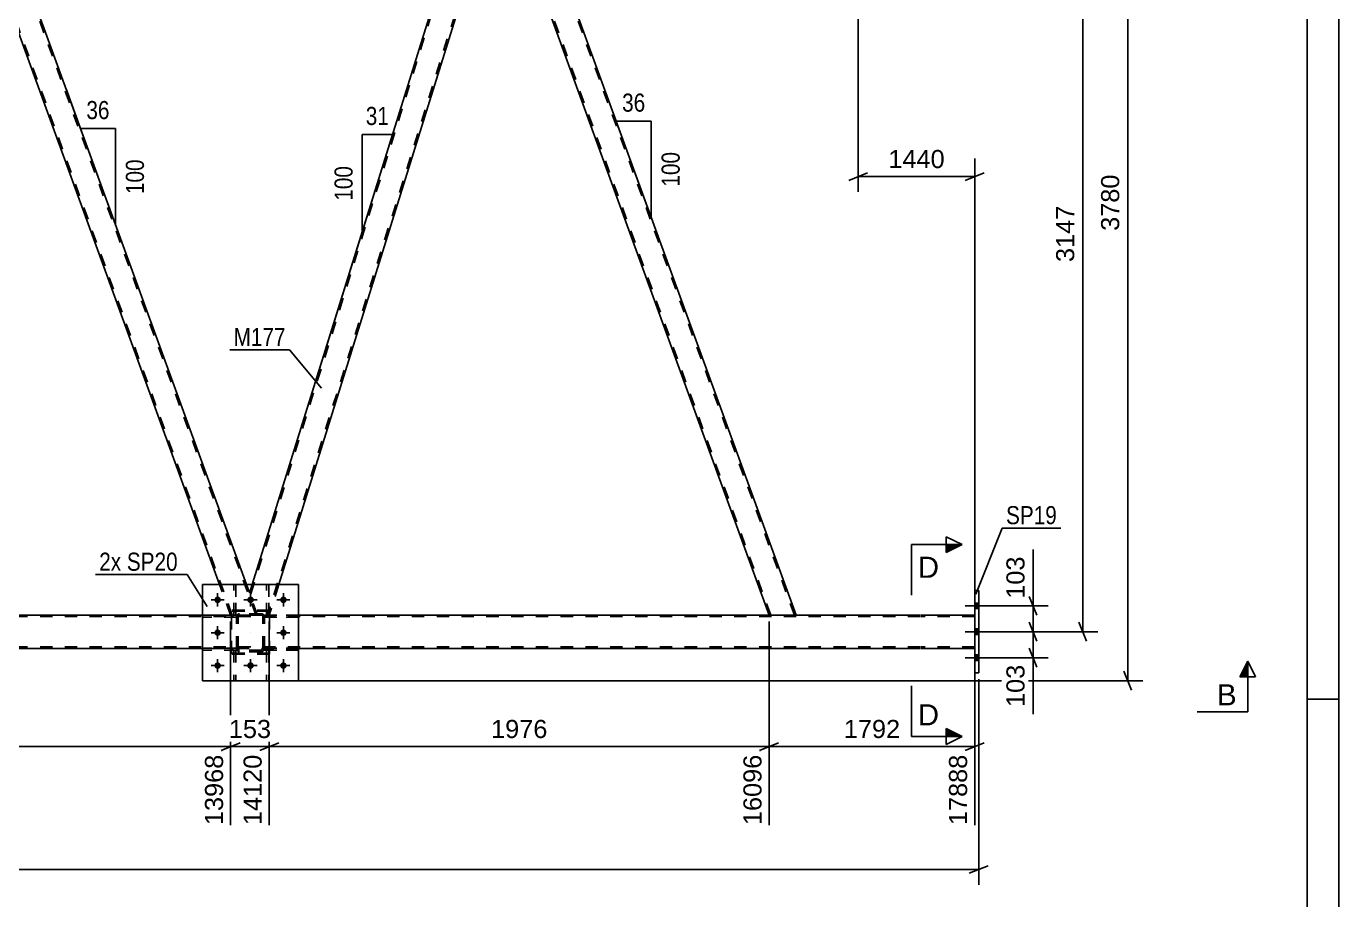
# Model space of a CAD drawing. Header units: millimetres. Extents: x 0 to 841, y 0 to 594.
# Drawn here: x 633.5 to 841, y 266.3 to 404.4 of the extents above; entities that cross this region are included whole.
import ezdxf

# ---------------------------------------------------------------- set-up
doc = ezdxf.new("R2010")
doc.units = ezdxf.units.MM
doc.linetypes.add('DXK_LINE_DOT2', pattern=[3.9198, 1.9599, -1.9599])
doc.linetypes.add('DXK_LINE_DOT3', pattern=[5.9187, 2.979, -0.9799, 0.9799, -0.9799])
doc.styles.add('Arial', font='ARIAL.TTF', dxfattribs={"height": 0.2})
doc.styles.add('Arial Narrow', font='ARIALN.TTF', dxfattribs={"height": 0.2})

# ---------------------------------------------------------------- blocks, each defined once
blk = doc.blocks.new('Unknown-318465150-1115')
at = {"color": 5, "linetype": 'Continuous'}
for p, q in [((841, 0), (841, 594)), ((836, 5), (836, 589)), ((841, 298), (836, 298))]:
    blk.add_line(p, q, dxfattribs=at)
blk = doc.blocks.new('Part-318465150-4425 - 4399')
at = {"color": 2, "linetype": 'Continuous'}
for p, q in [((711.08, 432.51), (706.82, 432.51)), ((755.2, 311.29), (711.08, 432.51)), ((750.94, 311.29), (708.37, 428.26))]:
    blk.add_line(p, q, dxfattribs=at)
at = {"color": 7, "linetype": 'DXK_LINE_DOT2'}
for p, q in [((706.82, 432.51), (708.37, 428.26)), ((751.2, 311.29), (707.08, 432.51)), ((707.08, 432.51), (707.1, 432.51)), ((754.94, 311.29), (710.82, 432.51)), ((755.2, 311.29), (750.94, 311.29))]:
    blk.add_line(p, q, dxfattribs=at)
blk = doc.blocks.new('Part-318465150-4430 - 4399')
at = {"color": 2, "linetype": 'Continuous'}
for p, q in [((625.94, 432.51), (621.69, 432.51)), ((625.94, 432.51), (668.31, 316.1)), ((664.05, 316.1), (623.23, 428.26))]:
    blk.add_line(p, q, dxfattribs=at)
at = {"color": 7, "linetype": 'DXK_LINE_DOT2'}
for p, q in [((621.69, 432.51), (623.23, 428.26)), ((666.06, 311.29), (621.94, 432.51)), ((621.94, 432.51), (621.96, 432.51)), ((669.81, 311.29), (625.69, 432.51)), ((665.81, 311.29), (664.05, 316.1)), ((670.06, 311.29), (668.31, 316.1)), ((670.06, 311.29), (665.81, 311.29))]:
    blk.add_line(p, q, dxfattribs=at)
blk = doc.blocks.new('Part-318465150-4440 - 4399')
at = {"color": 2, "linetype": 'Continuous'}
for p, q in [((783.44, 302.15), (783.44, 315.15)), ((783.44, 315.15), (784.08, 315.15)), ((784.08, 315.15), (784.08, 302.15)), ((784.08, 302.15), (783.44, 302.15))]:
    blk.add_line(p, q, dxfattribs=at)
blk = doc.blocks.new('Part-318465150-4455 - 4399')
at = {"color": 7, "linetype": 'DXK_LINE_DOT2'}
for p, q in [((705.75, 432.51), (668.94, 314.39)), ((708.23, 428.63), (671.66, 311.29)), ((669.22, 316.1), (668.8, 314.76)), ((673.41, 316.1), (671.91, 311.29)), ((670.06, 311.29), (668.8, 314.76)), ((671.91, 311.29), (670.06, 311.29))]:
    blk.add_line(p, q, dxfattribs=at)
at = {"color": 2, "linetype": 'Continuous'}
for p, q in [((705.5, 432.51), (669.22, 316.1)), ((706.82, 432.51), (705.5, 432.51)), ((708.37, 428.26), (706.82, 432.51)), ((708.37, 428.26), (673.41, 316.1))]:
    blk.add_line(p, q, dxfattribs=at)
blk = doc.blocks.new('Part-318465150-4522 - 4399')
at = {"color": 7, "linetype": 'DXK_LINE_DOT2'}
for p, q in [((666.75, 306.07), (661.35, 306.07)), ((661.35, 305.75), (661.35, 306.07)), ((666.75, 305.75), (661.35, 305.75)), ((666.15, 305.75), (666.15, 306.07)), ((666.75, 306.07), (666.75, 305.75))]:
    blk.add_line(p, q, dxfattribs=at)
blk = doc.blocks.new('Part-318465150-4523 - 4399')
at = {"color": 2, "linetype": 'Continuous'}
for p, q in [((671.5, 316.1), (671.5, 316.11)), ((671.82, 316.11), (671.5, 316.11)), ((671.82, 316.1), (671.82, 316.11))]:
    blk.add_line(p, q, dxfattribs=at)
at = {"color": 7, "linetype": 'DXK_LINE_DOT2'}
for p, q in [((671.5, 311.26), (671.5, 316.1)), ((671.82, 311.26), (671.82, 316.1)), ((671.5, 311.86), (671.82, 311.86)), ((671.82, 311.26), (671.5, 311.26))]:
    blk.add_line(p, q, dxfattribs=at)
blk = doc.blocks.new('Part-318465150-4524 - 4399')
at = {"color": 2, "linetype": 'Continuous'}
for p, q in [((666.3, 316.1), (666.3, 316.11)), ((666.62, 316.11), (666.3, 316.11)), ((666.62, 316.1), (666.62, 316.11))]:
    blk.add_line(p, q, dxfattribs=at)
at = {"color": 7, "linetype": 'DXK_LINE_DOT2'}
for p, q in [((666.3, 311.26), (666.3, 316.1)), ((666.62, 311.26), (666.62, 316.1)), ((666.3, 311.86), (666.62, 311.86)), ((666.62, 311.26), (666.3, 311.26))]:
    blk.add_line(p, q, dxfattribs=at)
blk = doc.blocks.new('Part-318465150-4525 - 4399')
at = {"color": 7, "linetype": 'DXK_LINE_DOT2'}
for p, q in [((671.82, 305.74), (671.5, 305.74)), ((671.5, 305.74), (671.5, 300.91)), ((671.5, 305.14), (671.82, 305.14)), ((671.82, 305.74), (671.82, 300.91)), ((671.5, 300.91), (671.82, 300.91))]:
    blk.add_line(p, q, dxfattribs=at)
blk = doc.blocks.new('Part-318465150-4526 - 4399')
at = {"color": 7, "linetype": 'DXK_LINE_DOT2'}
for p, q in [((666.62, 305.74), (666.3, 305.74)), ((666.3, 305.74), (666.3, 300.91)), ((666.3, 305.14), (666.62, 305.14)), ((666.62, 305.74), (666.62, 300.91)), ((666.3, 300.91), (666.62, 300.91))]:
    blk.add_line(p, q, dxfattribs=at)
blk = doc.blocks.new('Part-318465150-4527 - 4399')
at = {"color": 7, "linetype": 'DXK_LINE_DOT2'}
for p, q in [((667.04, 311.47), (667.23, 311.5)), ((667.23, 311.5), (667.04, 311.47)), ((667.13, 311.25), (667.23, 311.26)), ((670.67, 311.5), (667.23, 311.5)), ((667.23, 311.26), (670.67, 311.26)), ((670.67, 311.5), (670.85, 311.47)), ((670.85, 311.47), (670.67, 311.5)), ((670.67, 311.26), (670.76, 311.25)), ((666.75, 311.02), (666.78, 311.21)), ((666.78, 311.21), (666.75, 311.02)), ((666.75, 305.98), (666.75, 311.02)), ((666.99, 311.02), (667, 311.12)), ((666.99, 305.98), (666.99, 311.02)), ((667, 311.12), (667.06, 311.19)), ((667.06, 311.19), (667.13, 311.25)), ((670.76, 311.25), (670.84, 311.19)), ((670.84, 311.19), (670.89, 311.12)), ((670.89, 311.12), (670.91, 311.02)), ((670.91, 305.98), (670.91, 311.02)), ((671.11, 311.21), (671.15, 311.02)), ((671.15, 311.02), (671.11, 311.21)), ((671.15, 305.98), (671.15, 311.02)), ((666.78, 305.8), (666.75, 305.98)), ((666.75, 305.98), (666.78, 305.8)), ((667, 305.89), (666.99, 305.98)), ((667.06, 305.81), (667, 305.89)), ((667.23, 305.5), (667.04, 305.54)), ((667.04, 305.54), (667.23, 305.5)), ((667.13, 305.76), (667.06, 305.81)), ((667.23, 305.74), (667.13, 305.76)), ((670.67, 305.74), (667.23, 305.74)), ((670.67, 305.5), (667.23, 305.5)), ((670.76, 305.76), (670.67, 305.74)), ((670.85, 305.54), (670.67, 305.5)), ((670.67, 305.5), (670.85, 305.54)), ((670.84, 305.81), (670.76, 305.76)), ((670.89, 305.89), (670.84, 305.81)), ((670.91, 305.98), (670.89, 305.89)), ((671.15, 305.98), (671.11, 305.8)), ((671.11, 305.8), (671.15, 305.98))]:
    blk.add_line(p, q, dxfattribs=at)
at = {"color": 7, "linetype": 'DXK_LINE_DOT3'}
blk.add_line((668.95, 308.5), (668.95, 308.5), dxfattribs=at)
at = {"color": 7, "linetype": 'DXK_LINE_DOT2'}
for centre, start, end in [((667.23, 311.02), 112.5, 157.5), ((667.23, 311.02), 112.5, 157.5), ((670.67, 311.02), 22.5, 67.5), ((670.67, 311.02), 22.5, 67.5), ((667.23, 305.98), 202.5, 247.5), ((667.23, 305.98), 202.5, 247.5), ((670.67, 305.98), 292.5, 337.5), ((670.67, 305.98), 292.5, 337.5)]:
    blk.add_arc(centre, 0.48, start, end, dxfattribs=at)
blk = doc.blocks.new('Part-318465150-4542 - 4399')
at = {"color": 7, "linetype": 'DXK_LINE_DOT2'}
for p, q in [((671.5, 305.74), (671.82, 305.74)), ((671.5, 305.74), (671.5, 300.91)), ((671.5, 305.14), (671.82, 305.14)), ((671.82, 305.74), (671.82, 300.91)), ((671.82, 300.91), (671.5, 300.91))]:
    blk.add_line(p, q, dxfattribs=at)
blk = doc.blocks.new('Part-318465150-4543 - 4399')
at = {"color": 7, "linetype": 'DXK_LINE_DOT2'}
for p, q in [((666.3, 305.74), (666.62, 305.74)), ((666.3, 305.74), (666.3, 300.91)), ((666.3, 305.14), (666.62, 305.14)), ((666.62, 305.74), (666.62, 300.91)), ((666.62, 300.91), (666.3, 300.91))]:
    blk.add_line(p, q, dxfattribs=at)
blk = doc.blocks.new('Part-318465150-4544 - 4399')
at = {"color": 7, "linetype": 'DXK_LINE_DOT2'}
for p, q in [((667.04, 311.47), (667.23, 311.5)), ((667.23, 311.5), (667.04, 311.47)), ((667.13, 311.25), (667.23, 311.26)), ((670.67, 311.5), (667.23, 311.5)), ((667.23, 311.26), (670.67, 311.26)), ((670.67, 311.5), (670.85, 311.47)), ((670.85, 311.47), (670.67, 311.5)), ((670.67, 311.26), (670.76, 311.25)), ((666.75, 311.02), (666.78, 311.21)), ((666.78, 311.21), (666.75, 311.02)), ((666.75, 305.98), (666.75, 311.02)), ((666.99, 311.02), (667, 311.12)), ((666.99, 305.98), (666.99, 311.02)), ((667, 311.12), (667.06, 311.19)), ((667.06, 311.19), (667.13, 311.25)), ((670.76, 311.25), (670.84, 311.19)), ((670.84, 311.19), (670.89, 311.12)), ((670.89, 311.12), (670.91, 311.02)), ((670.91, 305.98), (670.91, 311.02)), ((671.11, 311.21), (671.15, 311.02)), ((671.15, 311.02), (671.11, 311.21)), ((671.15, 305.98), (671.15, 311.02)), ((666.78, 305.8), (666.75, 305.98)), ((666.75, 305.98), (666.78, 305.8)), ((667, 305.89), (666.99, 305.98)), ((667.06, 305.81), (667, 305.89)), ((667.23, 305.5), (667.04, 305.54)), ((667.04, 305.54), (667.23, 305.5)), ((667.13, 305.76), (667.06, 305.81)), ((667.23, 305.74), (667.13, 305.76)), ((670.67, 305.74), (667.23, 305.74)), ((670.67, 305.5), (667.23, 305.5)), ((670.76, 305.76), (670.67, 305.74)), ((670.85, 305.54), (670.67, 305.5)), ((670.67, 305.5), (670.85, 305.54)), ((670.84, 305.81), (670.76, 305.76)), ((670.89, 305.89), (670.84, 305.81)), ((670.91, 305.98), (670.89, 305.89)), ((671.15, 305.98), (671.11, 305.8)), ((671.11, 305.8), (671.15, 305.98))]:
    blk.add_line(p, q, dxfattribs=at)
at = {"color": 7, "linetype": 'DXK_LINE_DOT3'}
blk.add_line((668.95, 308.5), (668.95, 308.5), dxfattribs=at)
at = {"color": 7, "linetype": 'DXK_LINE_DOT2'}
for centre, start, end in [((667.23, 311.02), 112.5, 157.5), ((667.23, 311.02), 112.5, 157.5), ((670.67, 311.02), 22.5, 67.5), ((670.67, 311.02), 22.5, 67.5), ((667.23, 305.98), 202.5, 247.5), ((667.23, 305.98), 202.5, 247.5), ((670.67, 305.98), 292.5, 337.5), ((670.67, 305.98), 292.5, 337.5)]:
    blk.add_arc(centre, 0.48, start, end, dxfattribs=at)
blk = doc.blocks.new('Part-318465150-4545 - 4399')
at = {"color": 7, "linetype": 'DXK_LINE_DOT2'}
for p, q in [((671.95, 312.04), (665.95, 312.04)), ((665.95, 305.24), (665.95, 312.04)), ((671.95, 305.24), (671.95, 312.04)), ((671.95, 305.24), (665.95, 305.24))]:
    blk.add_line(p, q, dxfattribs=at)
blk = doc.blocks.new('Part-318465150-4565 - 4399')
at = {"color": 2, "linetype": 'Continuous'}
for p, q in [((676.55, 316.1), (661.35, 316.1)), ((661.35, 316.1), (661.35, 300.9)), ((676.55, 300.9), (676.55, 316.1)), ((661.35, 300.9), (676.55, 300.9))]:
    blk.add_line(p, q, dxfattribs=at)
blk = doc.blocks.new('Part-318465150-4570 - 4399')
at = {"color": 7, "linetype": 'DXK_LINE_DOT2'}
for p, q in [((661.35, 300.9), (661.35, 316.1)), ((661.35, 316.1), (676.55, 316.1)), ((676.55, 316.1), (676.55, 300.9)), ((676.55, 300.9), (661.35, 300.9))]:
    blk.add_line(p, q, dxfattribs=at)
blk = doc.blocks.new('Part-318465150-4571 - 4399')
at = {"color": 7, "linetype": 'DXK_LINE_DOT2'}
for p, q in [((671.15, 310.95), (671.15, 311.27)), ((671.15, 311.27), (676.55, 311.27)), ((671.75, 310.95), (671.75, 311.27)), ((676.55, 311.27), (676.55, 310.95)), ((676.55, 310.95), (671.15, 310.95))]:
    blk.add_line(p, q, dxfattribs=at)
blk = doc.blocks.new('Part-318465150-4572 - 4399')
at = {"color": 7, "linetype": 'DXK_LINE_DOT2'}
for p, q in [((671.15, 305.75), (671.15, 306.07)), ((671.15, 306.07), (676.55, 306.07)), ((676.55, 305.75), (671.15, 305.75)), ((671.75, 305.75), (671.75, 306.07)), ((676.55, 306.07), (676.55, 305.75))]:
    blk.add_line(p, q, dxfattribs=at)
blk = doc.blocks.new('Part-318465150-4573 - 4399')
at = {"color": 7, "linetype": 'DXK_LINE_DOT2'}
for p, q in [((666.75, 311.27), (661.35, 311.27)), ((661.35, 310.95), (661.35, 311.27)), ((666.15, 310.95), (666.15, 311.27)), ((666.75, 311.27), (666.75, 310.95)), ((666.75, 310.95), (661.35, 310.95))]:
    blk.add_line(p, q, dxfattribs=at)
blk = doc.blocks.new('Part-318465150-4691 - 4399')
at = {"color": 2, "linetype": 'Continuous'}
for p, q in [((661.35, 311.29), (506.28, 311.29)), ((774.82, 311.29), (676.55, 311.29)), ((783.44, 311.29), (774.92, 311.29)), ((661.35, 306.01), (506.28, 306.01)), ((774.82, 306.01), (676.55, 306.01)), ((783.44, 306.01), (774.92, 306.01))]:
    blk.add_line(p, q, dxfattribs=at)
at = {"color": 7, "linetype": 'DXK_LINE_DOT2'}
for p, q in [((676.55, 311.29), (661.35, 311.29)), ((783.44, 306.01), (783.44, 311.29)), ((774.82, 311.05), (107.77, 311.05)), ((783.44, 311.05), (774.92, 311.05)), ((774.82, 306.25), (107.13, 306.25)), ((676.55, 306.01), (661.35, 306.01)), ((783.44, 306.25), (774.92, 306.25))]:
    blk.add_line(p, q, dxfattribs=at)
blk = doc.blocks.new('Part-318465150-4574 - 4399')
at = {"color": 7, "linetype": 'DXK_LINE_DOT2'}
for p, q in [((676.55, 311.27), (671.15, 311.27)), ((671.15, 311.27), (671.15, 310.95)), ((671.75, 310.95), (671.75, 311.27)), ((676.55, 310.95), (676.55, 311.27)), ((671.15, 310.95), (676.55, 310.95))]:
    blk.add_line(p, q, dxfattribs=at)
blk = doc.blocks.new('Part-318465150-4575 - 4399')
at = {"color": 7, "linetype": 'DXK_LINE_DOT2'}
for p, q in [((676.55, 306.07), (671.15, 306.07)), ((671.15, 306.07), (671.15, 305.75)), ((671.15, 305.75), (676.55, 305.75)), ((671.75, 305.75), (671.75, 306.07)), ((676.55, 305.75), (676.55, 306.07))]:
    blk.add_line(p, q, dxfattribs=at)
blk = doc.blocks.new('Part-318465150-4576 - 4399')
at = {"color": 7, "linetype": 'DXK_LINE_DOT2'}
for p, q in [((666.75, 311.27), (661.35, 311.27)), ((661.35, 311.27), (661.35, 310.95)), ((666.15, 310.95), (666.15, 311.27)), ((666.75, 310.95), (666.75, 311.27)), ((666.75, 310.95), (661.35, 310.95))]:
    blk.add_line(p, q, dxfattribs=at)
blk = doc.blocks.new('Part-318465150-4577 - 4399')
at = {"color": 7, "linetype": 'DXK_LINE_DOT2'}
for p, q in [((666.75, 306.07), (661.35, 306.07)), ((661.35, 306.07), (661.35, 305.75)), ((666.75, 305.75), (661.35, 305.75)), ((666.15, 305.75), (666.15, 306.07)), ((666.75, 305.75), (666.75, 306.07))]:
    blk.add_line(p, q, dxfattribs=at)
blk = doc.blocks.new('Part-318465150-4578 - 4399')
at = {"color": 7, "linetype": 'DXK_LINE_DOT2'}
for p, q in [((671.5, 311.26), (671.5, 316.11)), ((671.5, 316.11), (671.82, 316.11)), ((671.82, 316.11), (671.82, 311.26)), ((671.5, 311.86), (671.82, 311.86)), ((671.82, 311.26), (671.5, 311.26))]:
    blk.add_line(p, q, dxfattribs=at)
blk = doc.blocks.new('Part-318465150-4579 - 4399')
at = {"color": 7, "linetype": 'DXK_LINE_DOT2'}
for p, q in [((666.3, 311.26), (666.3, 316.11)), ((666.3, 316.11), (666.62, 316.11)), ((666.62, 316.11), (666.62, 311.26)), ((666.3, 311.86), (666.62, 311.86)), ((666.62, 311.26), (666.3, 311.26))]:
    blk.add_line(p, q, dxfattribs=at)
blk = doc.blocks.new('Bolt-318465150-4582 - 4399')
at = {"linetype": 'Continuous'}
for points in [[(784.08, 312.31), (784.08, 313.19), (783.44, 313.19), (783.44, 312.31)], [(784.08, 312.31), (784.08, 313.19), (783.44, 313.19), (783.44, 312.31)], [(784.08, 312.31), (784.08, 313.19), (783.44, 313.19), (783.44, 312.31)], [(784.08, 308.21), (784.08, 309.09), (783.44, 309.09), (783.44, 308.21)], [(784.08, 308.21), (784.08, 309.09), (783.44, 309.09), (783.44, 308.21)], [(784.08, 304.11), (784.08, 304.99), (783.44, 304.99), (783.44, 304.11)], [(784.08, 304.11), (784.08, 304.99), (783.44, 304.99), (783.44, 304.11)], [(784.08, 304.11), (784.08, 304.99), (783.44, 304.99), (783.44, 304.11)]]:
    blk.add_hatch(color=1, dxfattribs=at).paths.add_polyline_path(points)
at = {"color": 1, "linetype": 'Continuous'}
for p, q in [((785.24, 312.75), (781.92, 312.75)), ((785.24, 312.75), (781.92, 312.75)), ((785.24, 312.75), (781.92, 312.75)), ((784.08, 313.19), (783.44, 313.19)), ((784.08, 313.19), (783.44, 313.19)), ((784.08, 313.19), (783.44, 313.19)), ((784.08, 312.31), (783.44, 312.31)), ((784.08, 312.31), (783.44, 312.31)), ((784.08, 312.31), (783.44, 312.31)), ((785.24, 308.65), (781.92, 308.65)), ((785.24, 308.65), (781.92, 308.65)), ((784.08, 309.09), (783.44, 309.09)), ((784.08, 309.09), (783.44, 309.09)), ((784.08, 308.21), (783.44, 308.21)), ((784.08, 308.21), (783.44, 308.21)), ((785.24, 304.55), (781.92, 304.55)), ((785.24, 304.55), (781.92, 304.55)), ((785.24, 304.55), (781.92, 304.55)), ((784.08, 304.99), (783.44, 304.99)), ((784.08, 304.99), (783.44, 304.99)), ((784.08, 304.99), (783.44, 304.99)), ((784.08, 304.11), (783.44, 304.11)), ((784.08, 304.11), (783.44, 304.11)), ((784.08, 304.11), (783.44, 304.11))]:
    blk.add_line(p, q, dxfattribs=at)
blk = doc.blocks.new('Bolt-318465150-4591 - 4399')
at = {"linetype": 'Continuous'}
for points in [[(664.27, 313.7, -1), (663.23, 313.7, -1)], [(669.47, 313.7, -1), (668.43, 313.7, -1)], [(674.67, 313.7, -1), (673.63, 313.7, -1)], [(664.27, 308.5, -1), (663.23, 308.5, -1)], [(674.67, 308.5, -1), (673.63, 308.5, -1)], [(664.27, 303.3, -1), (663.23, 303.3, -1)], [(669.47, 303.3, -1), (668.43, 303.3, -1)], [(674.67, 303.3, -1), (673.63, 303.3, -1)]]:
    blk.add_hatch(color=1, dxfattribs=at).paths.add_polyline_path(points)
at = {"color": 1, "linetype": 'Continuous'}
for p, q in [((664.79, 313.7), (662.71, 313.7)), ((663.75, 314.74), (663.75, 312.66)), ((669.99, 313.7), (667.91, 313.7)), ((668.95, 314.74), (668.95, 312.66)), ((675.19, 313.7), (673.11, 313.7)), ((674.15, 314.74), (674.15, 312.66)), ((663.75, 309.54), (663.75, 307.46)), ((674.15, 309.54), (674.15, 307.46)), ((664.79, 308.5), (662.71, 308.5)), ((675.19, 308.5), (673.11, 308.5)), ((664.79, 303.3), (662.71, 303.3)), ((663.75, 304.34), (663.75, 302.26)), ((669.99, 303.3), (667.91, 303.3)), ((668.95, 304.34), (668.95, 302.26)), ((675.19, 303.3), (673.11, 303.3)), ((674.15, 304.34), (674.15, 302.26))]:
    blk.add_line(p, q, dxfattribs=at)
blk = doc.blocks.new('Bolt-318465150-4592 - 4399')
at = {"color": 1, "linetype": 'Continuous'}
for p, q in [((662.71, 313.7), (663.4, 313.7)), ((663.75, 314.74), (663.75, 314.05)), ((663.75, 312.66), (663.75, 313.36)), ((664.79, 313.7), (664.09, 313.7)), ((667.91, 313.7), (668.6, 313.7)), ((668.95, 314.74), (668.95, 314.05)), ((668.95, 312.66), (668.95, 313.36)), ((669.99, 313.7), (669.29, 313.7)), ((673.11, 313.7), (673.8, 313.7)), ((674.15, 314.74), (674.15, 314.05)), ((674.15, 312.66), (674.15, 313.36)), ((675.19, 313.7), (674.49, 313.7)), ((663.75, 309.54), (663.75, 308.85)), ((674.15, 309.54), (674.15, 308.85)), ((662.71, 308.5), (663.4, 308.5)), ((663.75, 307.46), (663.75, 308.16)), ((664.79, 308.5), (664.09, 308.5)), ((673.11, 308.5), (673.8, 308.5)), ((674.15, 307.46), (674.15, 308.16)), ((675.19, 308.5), (674.49, 308.5)), ((662.71, 303.3), (663.4, 303.3)), ((663.75, 304.34), (663.75, 303.65)), ((664.79, 303.3), (664.09, 303.3)), ((667.91, 303.3), (668.6, 303.3)), ((668.95, 304.34), (668.95, 303.65)), ((669.99, 303.3), (669.29, 303.3)), ((673.11, 303.3), (673.8, 303.3)), ((674.15, 304.34), (674.15, 303.65)), ((675.19, 303.3), (674.49, 303.3)), ((663.75, 302.26), (663.75, 302.96)), ((668.95, 302.26), (668.95, 302.96)), ((674.15, 302.26), (674.15, 302.96))]:
    blk.add_line(p, q, dxfattribs=at)
blk = doc.blocks.new('Part-318465150-4686 - 4399')
at = {"color": 7, "linetype": 'DXK_LINE_DOT2'}
for p, q in [((671.95, 311.91), (665.95, 311.91)), ((665.95, 305.11), (665.95, 311.91)), ((671.95, 305.11), (671.95, 311.91)), ((671.95, 305.11), (665.95, 305.11))]:
    blk.add_line(p, q, dxfattribs=at)
blk = doc.blocks.new('StraightDimension-318465150-15125 - 4399')
at = {"color": 7, "linetype": 'Continuous'}
for p, q in [((586.77, 310.29), (586.77, 278.07)), ((665.81, 310.29), (665.81, 278.07)), ((588.27, 291.09), (585.27, 289.89)), ((664.31, 289.89), (667.31, 291.09)), ((586.77, 290.49), (665.81, 290.49))]:
    blk.add_line(p, q, dxfattribs=at)
at = {"color": 0}
blk.add_wipeout([(631.34, 291.24), (631.34, 295.44), (621.24, 295.44), (621.24, 291.24)], dxfattribs=at)
at = {"color": 0, "linetype": 'Continuous'}
blk.add_wipeout([(665.21, 289.79), (661.01, 289.79), (661.01, 277.47), (665.21, 277.47)], dxfattribs=at)
at = {"color": 3, "style": 'Arial'}
blk.add_text('1976', height=2.865, dxfattribs=at).set_placement((621.84, 291.84))
at = {"color": 3, "linetype": 'Continuous', "style": 'Arial'}
blk.add_text('13968', height=2.865, rotation=90.0002, dxfattribs=at).set_placement((664.61, 278.07))
blk = doc.blocks.new('StraightDimension-318465150-15123 - 4399')
at = {"color": 7, "linetype": 'Continuous'}
for p, q in [((671.91, 310.29), (671.91, 278.07)), ((750.94, 310.29), (750.94, 278.07)), ((673.41, 291.09), (670.41, 289.89)), ((749.44, 289.89), (752.44, 291.09)), ((671.91, 290.49), (750.94, 290.49))]:
    blk.add_line(p, q, dxfattribs=at)
at = {"color": 0}
blk.add_wipeout([(716.47, 291.24), (716.47, 295.44), (706.38, 295.44), (706.38, 291.24)], dxfattribs=at)
at = {"color": 0, "linetype": 'Continuous'}
blk.add_wipeout([(750.34, 289.79), (746.14, 289.79), (746.14, 277.47), (750.34, 277.47)], dxfattribs=at)
at = {"color": 3, "style": 'Arial'}
blk.add_text('1976', height=2.865, dxfattribs=at).set_placement((706.98, 291.84))
at = {"color": 3, "linetype": 'Continuous', "style": 'Arial'}
blk.add_text('16096', height=2.865, rotation=90.0002, dxfattribs=at).set_placement((749.74, 278.07))
blk = doc.blocks.new('StraightDimension-318465150-5172 - 4399')
at = {"color": 7, "linetype": 'Continuous'}
for p, q in [((808.24, 450.61), (807.04, 453.61)), ((760.43, 452.11), (810.04, 452.11)), ((807.64, 300.9), (807.64, 452.11)), ((669.95, 300.9), (810.04, 300.9)), ((807.04, 302.4), (808.24, 299.4))]:
    blk.add_line(p, q, dxfattribs=at)
at = {"color": 0}
blk.add_wipeout([(806.89, 381.55), (802.69, 381.55), (802.69, 371.46), (806.89, 371.46)], dxfattribs=at)
at = {"color": 3, "style": 'Arial'}
blk.add_text('3780', height=2.865, rotation=90.0002, dxfattribs=at).set_placement((806.29, 372.06))
blk = doc.blocks.new('StraightDimension-318465150-5182 - 4399')
at = {"color": 7, "linetype": 'Continuous'}
for p, q in [((784.08, 301.15), (784.08, 268.64)), ((54.82, 271.04), (784.08, 271.04)), ((782.58, 270.44), (785.58, 271.64))]:
    blk.add_line(p, q, dxfattribs=at)
blk = doc.blocks.new('StraightDimension-318465150-5146 - 4399')
at = {"color": 7, "linetype": 'Continuous'}
for p, q in [((792.07, 314.25), (793.27, 311.25)), ((785.08, 312.75), (795.07, 312.75)), ((792.67, 308.65), (792.67, 312.75)), ((793.27, 307.15), (792.07, 310.15)), ((784.76, 308.65), (795.07, 308.65))]:
    blk.add_line(p, q, dxfattribs=at)
at = {"color": 0}
blk.add_wipeout([(791.92, 321.14), (787.72, 321.14), (787.72, 313.27), (791.92, 313.27)], dxfattribs=at)
at = {"color": 7, "linetype": 'Continuous'}
blk.add_line((792.67, 312.75), (792.67, 321.67), dxfattribs=at)
blk.add_line((792.67, 312.75), (792.67, 321.67), dxfattribs=at)
at = {"color": 3, "style": 'Arial'}
blk.add_text('103', height=2.865, rotation=90.0002, dxfattribs=at).set_placement((791.32, 313.87))
blk = doc.blocks.new('StraightDimension-318465150-5156 - 4399')
at = {"color": 7, "linetype": 'Continuous'}
for p, q in [((792.07, 310.15), (793.27, 307.15)), ((784.76, 308.65), (795.07, 308.65)), ((792.67, 304.55), (792.67, 308.65)), ((793.27, 303.05), (792.07, 306.05)), ((785.08, 304.55), (795.07, 304.55))]:
    blk.add_line(p, q, dxfattribs=at)
at = {"color": 0}
blk.add_wipeout([(791.92, 304.02), (787.72, 304.02), (787.72, 296.15), (791.92, 296.15)], dxfattribs=at)
at = {"color": 7, "linetype": 'Continuous'}
blk.add_line((792.67, 304.55), (792.67, 295.63), dxfattribs=at)
blk.add_line((792.67, 304.55), (792.67, 295.63), dxfattribs=at)
at = {"color": 3, "style": 'Arial'}
blk.add_text('103', height=2.865, rotation=90.0002, dxfattribs=at).set_placement((791.32, 296.75))
blk = doc.blocks.new('StraightDimension-318465150-5167 - 4399')
at = {"color": 7, "linetype": 'Continuous'}
for p, q in [((765.02, 431.51), (765.02, 378.24)), ((783.44, 312.29), (783.44, 383.49)), ((766.52, 381.24), (763.52, 380.04)), ((765.02, 380.64), (783.44, 380.64)), ((781.94, 380.04), (784.94, 381.24))]:
    blk.add_line(p, q, dxfattribs=at)
at = {"color": 0}
blk.add_wipeout([(779.28, 381.39), (779.28, 385.59), (769.19, 385.59), (769.19, 381.39)], dxfattribs=at)
at = {"color": 3, "style": 'Arial'}
blk.add_text('1440', height=2.865, dxfattribs=at).set_placement((769.79, 381.99))
blk = doc.blocks.new('AngleDimension-318465150-5786 - 4399')
at = {"color": 7, "linetype": 'Continuous'}
for p, q in [((723.56, 398.21), (726.76, 389.41)), ((732.3, 389.41), (726.76, 389.41)), ((732.3, 374.19), (726.76, 389.41)), ((732.3, 374.19), (732.3, 389.41))]:
    blk.add_line(p, q, dxfattribs=at)
at = {"color": 0}
for points in [[(731.96, 390.31), (731.96, 394.51), (727.1, 394.51), (727.1, 390.31)], [(737.4, 385.14), (733.2, 385.14), (733.2, 378.46), (737.4, 378.46)]]:
    blk.add_wipeout(points, dxfattribs=at)
at = {"color": 3, "style": 'Arial Narrow'}
blk.add_text('36', height=2.863, dxfattribs=at).set_placement((727.7, 390.91))
blk.add_text('100', height=2.863, rotation=90.0002, dxfattribs=at).set_placement((736.8, 379.06))
blk = doc.blocks.new('AngleDimension-318465150-5800 - 4399')
at = {"color": 7, "linetype": 'Continuous'}
for p, q in [((686.59, 387.3), (691.41, 387.3)), ((686.59, 371.84), (691.41, 387.3)), ((686.59, 371.84), (686.59, 387.3)), ((679.85, 350.21), (686.59, 371.84))]:
    blk.add_line(p, q, dxfattribs=at)
at = {"color": 0}
for points in [[(691.43, 388.2), (691.43, 392.4), (686.57, 392.4), (686.57, 388.2)], [(685.69, 382.91), (681.49, 382.91), (681.49, 376.23), (685.69, 376.23)]]:
    blk.add_wipeout(points, dxfattribs=at)
at = {"color": 3, "style": 'Arial Narrow'}
blk.add_text('31', height=2.863, dxfattribs=at).set_placement((687.17, 388.8))
blk.add_text('100', height=2.863, rotation=90.0002, dxfattribs=at).set_placement((685.09, 376.83))
blk = doc.blocks.new('AngleDimension-318465150-5814 - 4399')
at = {"color": 7, "linetype": 'Continuous'}
for p, q in [((639.78, 394.5), (642.06, 388.23)), ((647.6, 388.23), (642.06, 388.23)), ((647.6, 373.01), (642.06, 388.23)), ((647.6, 373.01), (647.6, 388.23))]:
    blk.add_line(p, q, dxfattribs=at)
at = {"color": 0}
for points in [[(647.26, 389.13), (647.26, 393.33), (642.4, 393.33), (642.4, 389.13)], [(652.7, 383.96), (648.5, 383.96), (648.5, 377.28), (652.7, 377.28)]]:
    blk.add_wipeout(points, dxfattribs=at)
at = {"color": 3, "style": 'Arial Narrow'}
blk.add_text('36', height=2.863, dxfattribs=at).set_placement((643, 389.73))
blk.add_text('100', height=2.863, rotation=90.0002, dxfattribs=at).set_placement((652.1, 377.88))
blk = doc.blocks.new('StraightDimension-318465150-11922 - 4399')
at = {"color": 7, "linetype": 'Continuous'}
for p, q in [((801.13, 433.01), (799.93, 436.01)), ((766.02, 434.51), (802.93, 434.51)), ((800.53, 308.65), (800.53, 434.51)), ((799.93, 310.15), (801.13, 307.15)), ((784.44, 308.65), (802.93, 308.65))]:
    blk.add_line(p, q, dxfattribs=at)
at = {"color": 0}
blk.add_wipeout([(799.78, 376.63), (795.58, 376.63), (795.58, 366.53), (799.78, 366.53)], dxfattribs=at)
at = {"color": 3, "style": 'Arial'}
blk.add_text('3147', height=2.865, rotation=90.0002, dxfattribs=at).set_placement((799.18, 367.13))
blk = doc.blocks.new('StraightDimension-318465150-15122 - 4399')
at = {"color": 7, "linetype": 'Continuous'}
for p, q in [((750.94, 310.29), (750.94, 278.07)), ((783.44, 305.01), (783.44, 278.07)), ((752.44, 291.09), (749.44, 289.89)), ((781.94, 289.89), (784.94, 291.09)), ((750.94, 290.49), (783.44, 290.49))]:
    blk.add_line(p, q, dxfattribs=at)
at = {"color": 0}
blk.add_wipeout([(772.24, 291.24), (772.24, 295.44), (762.15, 295.44), (762.15, 291.24)], dxfattribs=at)
at = {"color": 0, "linetype": 'Continuous'}
blk.add_wipeout([(782.84, 289.79), (778.64, 289.79), (778.64, 277.47), (782.84, 277.47)], dxfattribs=at)
at = {"color": 3, "style": 'Arial'}
blk.add_text('1792', height=2.865, dxfattribs=at).set_placement((762.75, 291.84))
at = {"color": 3, "linetype": 'Continuous', "style": 'Arial'}
blk.add_text('17888', height=2.865, rotation=90.0002, dxfattribs=at).set_placement((782.24, 278.07))
blk = doc.blocks.new('StraightDimension-318465150-15124 - 4399')
at = {"color": 7, "linetype": 'Continuous'}
for p, q in [((665.81, 310.29), (665.81, 278.07)), ((671.91, 310.29), (671.91, 278.07)), ((664.31, 289.89), (667.31, 291.09)), ((673.41, 291.09), (670.41, 289.89)), ((665.81, 290.49), (671.91, 290.49))]:
    blk.add_line(p, q, dxfattribs=at)
at = {"color": 0}
blk.add_wipeout([(672.79, 291.24), (672.79, 295.44), (664.92, 295.44), (664.92, 291.24)], dxfattribs=at)
at = {"color": 0, "linetype": 'Continuous'}
blk.add_wipeout([(671.31, 289.79), (667.11, 289.79), (667.11, 277.47), (671.31, 277.47)], dxfattribs=at)
at = {"color": 3, "style": 'Arial'}
blk.add_text('153', height=2.865, dxfattribs=at).set_placement((665.52, 291.84))
at = {"color": 3, "linetype": 'Continuous', "style": 'Arial'}
blk.add_text('14120', height=2.865, rotation=90.0002, dxfattribs=at).set_placement((670.71, 278.07))
blk = doc.blocks.new('SectionMark-318465150-5873 - 4399')
at = {"color": 6, "linetype": 'Continuous'}
for p, q in [((826.61, 296.01), (826.61, 304.01)), ((826.61, 304.01), (827.86, 301.51))]:
    blk.add_line(p, q, dxfattribs=at)
at = {"color": 0, "linetype": 'Continuous'}
blk.add_wipeout([(824.86, 297.01), (824.86, 300.51), (821.75, 300.51), (821.75, 297.01)], dxfattribs=at)
at = {"linetype": 'Continuous'}
blk.add_hatch(color=6, dxfattribs=at).paths.add_polyline_path([(826.61, 301.51), (825.36, 301.51), (826.61, 304.01)])
at = {"color": 6, "linetype": 'Continuous'}
for p, q in [((826.61, 304.01), (825.36, 301.51)), ((825.36, 301.51), (827.86, 301.51)), ((826.61, 296.01), (818.61, 296.01))]:
    blk.add_line(p, q, dxfattribs=at)
at = {"color": 3, "linetype": 'Continuous', "style": 'Arial'}
blk.add_text('B', height=3.34, dxfattribs=at).set_placement((821.75, 297.01))
blk = doc.blocks.new('Mark-318465150-4436 - 4399')
at = {"color": 0}
blk.add_wipeout([(796.44, 325.66), (796.44, 328.66), (788.4, 328.66), (788.4, 325.66)], dxfattribs=at)
blk.add_wipeout([(796.44, 325.66), (796.44, 328.66), (788.4, 328.66), (788.4, 325.66)], dxfattribs=at)
at = {"color": 30, "linetype": 'Continuous'}
for p, q in [((783.63, 314.58), (787.8, 325.06)), ((787.8, 325.06), (797.04, 325.06))]:
    blk.add_line(p, q, dxfattribs=at)
at = {"color": 3, "style": 'Arial Narrow'}
blk.add_text('SP19', height=2.863, dxfattribs=at).set_placement((788.4, 325.66))
blk = doc.blocks.new('Mark-318465150-4451 - 4399')
at = {"color": 0}
blk.add_wipeout([(674.51, 353.84), (674.51, 356.84), (666.28, 356.84), (666.28, 353.84)], dxfattribs=at)
blk.add_wipeout([(674.51, 353.84), (674.51, 356.84), (666.28, 356.84), (666.28, 353.84)], dxfattribs=at)
at = {"color": 30, "linetype": 'Continuous'}
for p in [(665.68, 353.24), (680.17, 347.17)]:
    blk.add_line(p, (675.11, 353.24), dxfattribs=at)
at = {"color": 3, "style": 'Arial Narrow'}
blk.add_text('M177', height=2.863, dxfattribs=at).set_placement((666.28, 353.84))
blk = doc.blocks.new('SectionMark-318465150-5871 - 4399')
at = {"linetype": 'Continuous'}
for points in [[(778.94, 321.18), (778.94, 322.43), (781.44, 322.43)], [(778.94, 292.09), (778.94, 293.34), (781.44, 292.09)]]:
    blk.add_hatch(color=6, dxfattribs=at).paths.add_polyline_path(points)
at = {"color": 6, "linetype": 'Continuous'}
for p, q in [((773.44, 322.43), (781.44, 322.43)), ((778.94, 321.18), (778.94, 323.68)), ((778.94, 323.68), (781.44, 322.43)), ((781.44, 322.43), (778.94, 321.18)), ((781.44, 292.09), (778.94, 293.34)), ((778.94, 293.34), (778.94, 290.84)), ((773.44, 292.09), (781.44, 292.09)), ((781.44, 292.09), (778.94, 290.84))]:
    blk.add_line(p, q, dxfattribs=at)
at = {"color": 0, "linetype": 'Continuous'}
for points in [[(777.81, 317.18), (777.81, 320.68), (774.44, 320.68), (774.44, 317.18)], [(777.81, 293.84), (777.81, 297.34), (774.44, 297.34), (774.44, 293.84)]]:
    blk.add_wipeout(points, dxfattribs=at)
at = {"color": 6, "linetype": 'Continuous'}
for p, q in [((773.44, 322.43), (773.44, 314.43)), ((773.44, 292.09), (773.44, 300.09))]:
    blk.add_line(p, q, dxfattribs=at)
at = {"color": 3, "linetype": 'Continuous', "style": 'Arial'}
for p in [(774.44, 317.18), (774.44, 293.84)]:
    blk.add_text('D', height=3.34, dxfattribs=at).set_placement(p)
blk = doc.blocks.new('MarkSet-318465150-6015 - 4399')
at = {"color": 30, "linetype": 'Continuous'}
blk.add_line((662.09, 312.65), (658.94, 317.7), dxfattribs=at)
at = {"color": 0}
blk.add_wipeout([(648.5, 318.3), (648.5, 321.3), (645.03, 321.3), (645.03, 318.3)], dxfattribs=at)
blk.add_wipeout([(648.5, 318.3), (648.5, 321.3), (645.03, 321.3), (645.03, 318.3)], dxfattribs=at)
blk.add_wipeout([(657.44, 318.3), (657.44, 321.3), (649.4, 321.3), (649.4, 318.3)], dxfattribs=at)
blk.add_wipeout([(657.44, 318.3), (657.44, 321.3), (649.4, 321.3), (649.4, 318.3)], dxfattribs=at)
at = {"color": 30, "linetype": 'Continuous'}
blk.add_line((644.43, 317.7), (658.94, 317.7), dxfattribs=at)
at = {"color": 3, "style": 'Arial Narrow'}
for s, p in [('2x', (645.03, 318.3)), ('SP20', (649.4, 318.3))]:
    blk.add_text(s, height=2.863, dxfattribs=at).set_placement(p)

msp = doc.modelspace()

# ---------------------------------------------------------------- block references
for name in ['Unknown-318465150-1115', 'Part-318465150-4430 - 4399', 'Part-318465150-4455 - 4399', 'Part-318465150-4425 - 4399', 'Part-318465150-4565 - 4399', 'Part-318465150-4570 - 4399', 'Part-318465150-4524 - 4399', 'Part-318465150-4579 - 4399', 'Part-318465150-4523 - 4399', 'Part-318465150-4578 - 4399', 'Bolt-318465150-4591 - 4399', 'Bolt-318465150-4592 - 4399', 'Part-318465150-4440 - 4399', 'Part-318465150-4691 - 4399', 'Part-318465150-4573 - 4399', 'Part-318465150-4576 - 4399', 'Part-318465150-4545 - 4399', 'Part-318465150-4686 - 4399', 'Part-318465150-4527 - 4399', 'Part-318465150-4544 - 4399', 'Part-318465150-4571 - 4399', 'Part-318465150-4574 - 4399', 'Bolt-318465150-4582 - 4399', 'Part-318465150-4522 - 4399', 'Part-318465150-4577 - 4399', 'Part-318465150-4526 - 4399', 'Part-318465150-4543 - 4399', 'Part-318465150-4572 - 4399', 'Part-318465150-4575 - 4399', 'Part-318465150-4525 - 4399', 'Part-318465150-4542 - 4399']:
    msp.add_blockref(name, (0, 0))

# ---------------------------------------------------------------- next in the draw order: block references
for name in ['StraightDimension-318465150-15125 - 4399', 'StraightDimension-318465150-15123 - 4399']:
    msp.add_blockref(name, (0, 0))

# ---------------------------------------------------------------- next in the draw order: block references
msp.add_blockref('StraightDimension-318465150-5172 - 4399', (0, 0))

# ---------------------------------------------------------------- next in the draw order: block references
msp.add_blockref('StraightDimension-318465150-5182 - 4399', (0, 0))

# ---------------------------------------------------------------- next in the draw order: block references
for name in ['AngleDimension-318465150-5786 - 4399', 'AngleDimension-318465150-5814 - 4399', 'AngleDimension-318465150-5800 - 4399', 'StraightDimension-318465150-5146 - 4399', 'MarkSet-318465150-6015 - 4399', 'StraightDimension-318465150-15124 - 4399']:
    msp.add_blockref(name, (0, 0))

# ---------------------------------------------------------------- next in the draw order: block references
for name in ['StraightDimension-318465150-5167 - 4399', 'Mark-318465150-4451 - 4399', 'StraightDimension-318465150-5156 - 4399']:
    msp.add_blockref(name, (0, 0))

# ---------------------------------------------------------------- next in the draw order: block references
msp.add_blockref('StraightDimension-318465150-11922 - 4399', (0, 0))

# ---------------------------------------------------------------- next in the draw order: block references
for name in ['Mark-318465150-4436 - 4399', 'StraightDimension-318465150-15122 - 4399']:
    msp.add_blockref(name, (0, 0))

# ---------------------------------------------------------------- next in the draw order: block references
msp.add_blockref('SectionMark-318465150-5873 - 4399', (0, 0))

# ---------------------------------------------------------------- next in the draw order: block references
msp.add_blockref('SectionMark-318465150-5871 - 4399', (0, 0))

doc.saveas('drawing.dxf')
